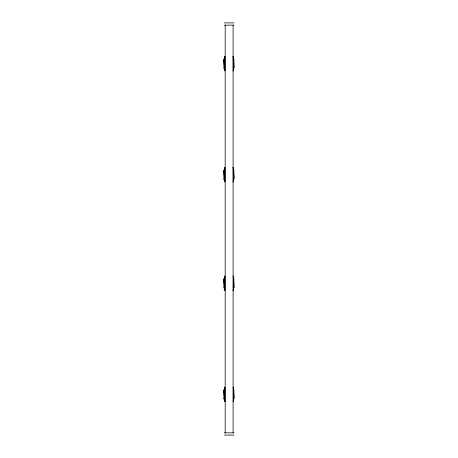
<?xml version="1.0" encoding="UTF-8"?>
<svg xmlns="http://www.w3.org/2000/svg" width="458" height="458" viewBox="0 0 458 458"><rect width="100%" height="100%" fill="white"/><g stroke="black" fill="none" stroke-linecap="round" stroke-linejoin="round"><path stroke-width="0.69" d="M224.523 171.229L224.523 170.004L223.968 170.095L223.968 175.431M224.523 60.193L224.523 58.968L223.968 59.059L223.968 64.389M224.523 390.943L224.523 389.712L223.968 389.804L223.968 395.14M224.523 278.676L223.968 278.767L223.968 284.097M224.523 398.408L224.523 401.219L224.941 401.58L224.941 387.165L224.523 387.165L224.523 389.976M224.523 288.071L224.523 290.177L224.941 290.538L224.941 276.128L224.523 276.128L224.523 279.901M233.294 286.771L233.294 287.996L233.855 287.905L233.855 282.569M232.876 181.872L233.294 181.872L233.299 178.099M233.299 169.929L233.299 167.823L232.876 167.462M232.876 70.835L233.294 70.835L233.299 67.057M233.299 59.592L233.299 56.781L232.876 56.42M233.294 399.033L233.855 398.941L233.855 393.611M233.299 179.324L233.855 179.233L233.855 173.903M233.299 68.282L233.855 68.196L233.855 62.861M224.523 56.781L224.941 56.42L224.941 70.835L224.523 70.835L224.678 56.574M233.145 290.389L232.876 290.538L233.299 290.177L233.294 276.128L232.876 276.128M232.876 401.58L233.294 401.219L233.294 387.165L232.876 387.165M224.523 59.729L223.968 59.815L223.968 68.196L224.529 68.282L223.968 68.185M233.299 67.521L233.855 67.441L233.855 59.059L233.294 58.968L233.855 59.071M224.523 170.771L223.968 170.851L223.968 179.233L224.529 179.324L223.968 179.221M233.299 178.563L233.855 178.477L233.855 170.095L233.294 170.004L233.855 170.107M224.523 279.437L223.962 279.523L223.968 287.905L224.523 287.996L223.962 287.893M233.294 287.229L233.855 287.149L233.855 278.767L233.294 278.676L233.855 278.779M224.523 390.479L223.962 390.56L223.968 398.941L224.523 399.033L223.962 398.929M233.294 398.271L233.855 398.185L233.855 389.804L233.294 389.712L233.855 389.815M223.968 61.967L224.523 61.933M233.299 65.322L233.855 65.282M223.968 173.01L224.523 172.969M233.299 176.359L233.855 176.319M223.962 281.681L224.523 281.641M233.294 285.031L233.855 284.99M223.962 392.718L224.523 392.678M233.294 396.067L233.855 396.033M224.26 22.9L234.038 22.9M224.26 25.133L234.038 25.133M224.26 432.867L234.038 432.867M224.26 435.1L234.038 435.1M233.299 61.286L233.855 61.326M223.968 65.923L224.523 65.963M233.299 172.328L233.855 172.368M223.968 176.96L224.523 177M233.294 281L233.855 281.04M223.962 285.632L224.523 285.672M233.294 392.037L233.855 392.077M223.962 396.674L224.523 396.714M233.299 59.151L233.855 59.225M224.523 68.105L223.968 68.03L224.523 68.162M223.968 179.067L224.523 179.141M233.294 278.859L233.855 278.933M233.294 389.895L233.855 389.97L233.294 389.838M223.962 398.775L224.523 398.849M233.299 59.088L233.855 59.168M233.299 170.124L233.855 170.21M223.968 179.118L224.523 179.204M233.294 278.796L233.855 278.882M223.962 287.79L224.523 287.876M223.962 398.832L224.523 398.912M233.145 56.574L233.294 70.835M233.145 167.611L233.294 181.872M224.678 290.389L224.523 276.128M224.678 401.426L224.523 387.165M233.855 65.866L233.855 68.196M233.855 176.908L233.855 179.233M233.855 285.58L233.855 287.905M233.855 396.617L233.855 398.941M223.968 59.059L223.968 61.383M223.968 170.095L223.968 172.42M223.968 278.767L223.968 281.092M223.968 389.804L223.968 392.134M233.099 25.133L233.099 432.867M225.193 25.133L225.193 432.867M224.678 167.611L224.523 181.872L224.941 181.872L224.941 167.462L224.678 167.611"/></g></svg>
